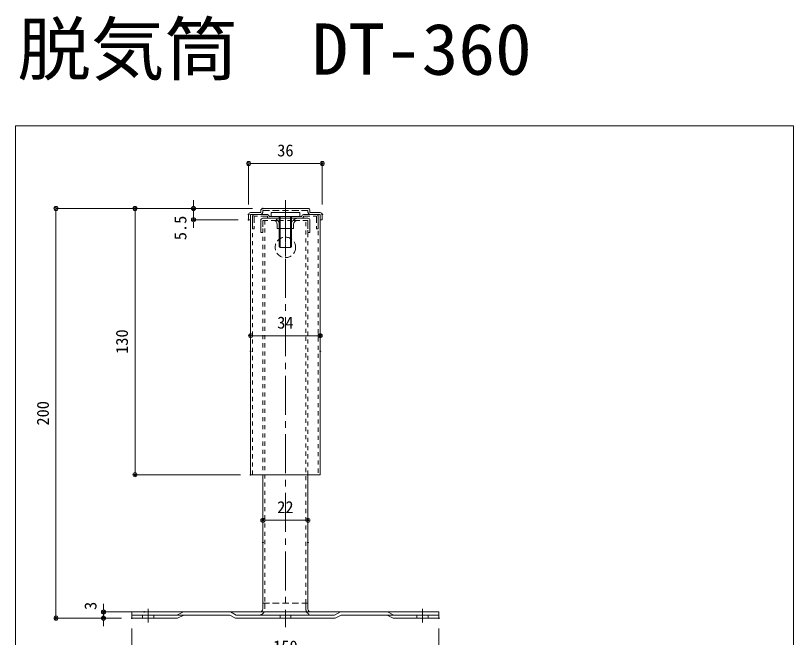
# Model space of a CAD drawing. Units: millimetres on the paper. Extents: x -190 to 190, y -305 to 303.
# Drawn here: x -190 to 190, y -0.5 to 303 of the extents above; entities that cross this region are included whole.
import ezdxf
from ezdxf.enums import TextEntityAlignment as Align

# ---------------------------------------------------------------- set-up
doc = ezdxf.new("R2010")
doc.units = ezdxf.units.MM
doc.header["$PDMODE"] = 32
doc.header["$PDSIZE"] = 0.2
for name, pattern in [('USER1', [8, 2, -2, 2, -2]), ('USER10', [4.7625, 3.175, -1.5875]), ('USER3', [1.25, 0.625, -0.125, 0.125, -0.125, 0.125, -0.125]), ('USER9', [28.575, 19.05, -3.175, 3.175, -3.175])]:
    doc.linetypes.add(name, pattern=pattern)
for name, color, linetype, lineweight in [('0-0_0', 7, 'Continuous', 9), ('0-1_図面枠', 5, 'Continuous', 18), ('0-4_GREEN', 7, 'Continuous', 18), ('0-5_1手摺寸法', 7, 'Continuous', 9), ('0-D_01外形', 2, 'Continuous', 18), ('1-0_09PHANTOM', 5, 'USER3', 18), ('1-1_03_U+FF8E_U+FF9E_U+FF99_U+FF84細線', 5, 'Continuous', 18), ('1-2_02_U+FF8E_U+FF9E_U+FF99_U+FF84外形線', 7, 'USER1', 9), ('1-4_10溶接部', 9, 'Continuous', 18)]:
    doc.layers.add(name, color=color, linetype=linetype, lineweight=lineweight)
doc.layers.add('0-3_Defpoints', color=7, linetype='Continuous')
doc.styles.add('ＭＳ ゴシック', font='')
doc.styles.get('ＭＳ ゴシック').set_extended_font_data('MS Gothic')

# ---------------------------------------------------------------- blocks, each defined once
blk = doc.blocks.new('_Origin2')
at = {"layer": '0-0_0'}
blk.add_line((-0.5, 0), (-1, 0), dxfattribs=at)
for radius in [0.5, 0.25]:
    blk.add_circle((0, 0), radius, dxfattribs=at)
blk = doc.blocks.new('D18')
at = {"layer": '0-3_Defpoints'}
for p in [(563.387, 1911.931), (527.387, 1886.967), (563.387, 1886.967)]:
    blk.add_point(p, dxfattribs=at)
at = {"layer": '0-5_1手摺寸法'}
for p, q in [((527.387, 1891.967), (527.387, 1911.931)), ((529.387, 1911.931), (561.387, 1911.931)), ((563.387, 1891.967), (563.387, 1911.931))]:
    blk.add_line(p, q, dxfattribs=at)
at = {"layer": '0-5_1手摺寸法', "xscale": 2, "yscale": 2, "rotation": 180}
blk.add_blockref('_Origin2', (527.387, 1911.931), dxfattribs=at)
at = {"layer": '0-5_1手摺寸法', "xscale": 2, "yscale": 2}
blk.add_blockref('_Origin2', (563.387, 1911.931), dxfattribs=at)
at = {"layer": '0-5_1手摺寸法', "style": 'ＭＳ ゴシック'}
blk.add_text('36', height=5.865, dxfattribs=at).set_placement((541.387, 1913.631), align=Align.BOTTOM_LEFT)
blk = doc.blocks.new('D19')
at = {"layer": '0-3_Defpoints'}
for p in [(500.488, 1889.967), (534.387, 1889.967), (527.387, 1884.467)]:
    blk.add_point(p, dxfattribs=at)
at = {"layer": '0-5_1手摺寸法'}
for p, q in [((500.488, 1891.967), (500.488, 1893.967)), ((529.387, 1889.967), (500.488, 1889.967)), ((500.488, 1884.467), (500.488, 1889.967)), ((522.387, 1884.467), (500.488, 1884.467)), ((500.488, 1882.467), (500.488, 1880.467))]:
    blk.add_line(p, q, dxfattribs=at)
at = {"layer": '0-5_1手摺寸法', "xscale": 2, "yscale": 2}
for p, rotation in [((500.488, 1889.967), 270), ((500.488, 1884.467), 90)]:
    blk.add_blockref('_Origin2', p, dxfattribs=dict(at, rotation=rotation))
at = {"layer": '0-5_1手摺寸法', "style": 'ＭＳ ゴシック'}
blk.add_text('5.5', height=5.865, rotation=90, dxfattribs=at).set_placement((498.788, 1874.467), align=Align.BOTTOM_LEFT)
blk = doc.blocks.new('D20')
at = {"layer": '0-3_Defpoints'}
for p in [(534.387, 1889.967), (471.917, 1759.972), (528.387, 1759.972)]:
    blk.add_point(p, dxfattribs=at)
at = {"layer": '0-5_1手摺寸法'}
for p, q in [((529.387, 1889.967), (471.917, 1889.967)), ((471.917, 1887.967), (471.917, 1761.972)), ((523.387, 1759.972), (471.917, 1759.972))]:
    blk.add_line(p, q, dxfattribs=at)
at = {"layer": '0-5_1手摺寸法', "xscale": 2, "yscale": 2}
for p, rotation in [((471.917, 1889.967), 90), ((471.917, 1759.972), 270)]:
    blk.add_blockref('_Origin2', p, dxfattribs=dict(at, rotation=rotation))
at = {"layer": '0-5_1手摺寸法', "style": 'ＭＳ ゴシック'}
blk.add_text('130', height=5.865, rotation=90, dxfattribs=at).set_placement((470.217, 1818.969), align=Align.BOTTOM_LEFT)
blk = doc.blocks.new('D21')
at = {"layer": '0-3_Defpoints'}
for p in [(534.387, 1889.967), (433.292, 1689.972), (470.387, 1689.972)]:
    blk.add_point(p, dxfattribs=at)
at = {"layer": '0-5_1手摺寸法'}
for p, q in [((529.387, 1889.967), (433.292, 1889.967)), ((433.292, 1887.967), (433.292, 1691.972)), ((465.387, 1689.972), (433.292, 1689.972))]:
    blk.add_line(p, q, dxfattribs=at)
at = {"layer": '0-5_1手摺寸法', "xscale": 2, "yscale": 2}
for p, rotation in [((433.292, 1889.967), 90), ((433.292, 1689.972), 270)]:
    blk.add_blockref('_Origin2', p, dxfattribs=dict(at, rotation=rotation))
at = {"layer": '0-5_1手摺寸法', "style": 'ＭＳ ゴシック'}
blk.add_text('200', height=5.865, rotation=90, dxfattribs=at).set_placement((431.592, 1783.969), align=Align.BOTTOM_LEFT)
blk = doc.blocks.new('D22')
at = {"layer": '0-3_Defpoints'}
for p in [(456.552, 1692.972), (476.387, 1692.972), (470.387, 1689.972)]:
    blk.add_point(p, dxfattribs=at)
at = {"layer": '0-5_1手摺寸法'}
for p, q in [((456.552, 1694.972), (456.552, 1696.972)), ((471.387, 1692.972), (456.552, 1692.972)), ((456.552, 1689.972), (456.552, 1692.972)), ((465.387, 1689.972), (456.552, 1689.972)), ((456.552, 1687.972), (456.552, 1685.972))]:
    blk.add_line(p, q, dxfattribs=at)
at = {"layer": '0-5_1手摺寸法', "xscale": 2, "yscale": 2}
for p, rotation in [((456.552, 1692.972), 270), ((456.552, 1689.972), 90)]:
    blk.add_blockref('_Origin2', p, dxfattribs=dict(at, rotation=rotation))
at = {"layer": '0-5_1手摺寸法', "style": 'ＭＳ ゴシック'}
blk.add_text('3', height=5.865, rotation=90, dxfattribs=at).set_placement((454.852, 1693.972), align=Align.BOTTOM_LEFT)
blk = doc.blocks.new('D23')
at = {"layer": '0-3_Defpoints'}
for p in [(470.387, 1689.972), (620.387, 1689.972), (620.387, 1669.769)]:
    blk.add_point(p, dxfattribs=at)
at = {"layer": '0-5_1手摺寸法'}
for p, q in [((470.387, 1684.972), (470.387, 1669.769)), ((620.387, 1684.972), (620.387, 1669.769)), ((472.387, 1669.769), (618.387, 1669.769))]:
    blk.add_line(p, q, dxfattribs=at)
at = {"layer": '0-5_1手摺寸法', "xscale": 2, "yscale": 2, "rotation": 180}
blk.add_blockref('_Origin2', (470.387, 1669.769), dxfattribs=at)
at = {"layer": '0-5_1手摺寸法', "xscale": 2, "yscale": 2}
blk.add_blockref('_Origin2', (620.387, 1669.769), dxfattribs=at)
at = {"layer": '0-5_1手摺寸法', "style": 'ＭＳ ゴシック'}
blk.add_text('150', height=5.865, dxfattribs=at).set_placement((539.387, 1671.469), align=Align.BOTTOM_LEFT)
blk = doc.blocks.new('D84')
at = {"layer": '0-3_Defpoints'}
for p in [(562.387, 1827.849), (528.387, 1820.251), (562.387, 1820.251)]:
    blk.add_point(p, dxfattribs=at)
at = {"layer": '0-5_1手摺寸法'}
for p, q in [((528.387, 1825.251), (528.387, 1827.849)), ((530.387, 1827.849), (560.387, 1827.849)), ((562.387, 1825.251), (562.387, 1827.849))]:
    blk.add_line(p, q, dxfattribs=at)
at = {"layer": '0-5_1手摺寸法', "xscale": 2, "yscale": 2, "rotation": 180}
blk.add_blockref('_Origin2', (528.387, 1827.849), dxfattribs=at)
at = {"layer": '0-5_1手摺寸法', "xscale": 2, "yscale": 2}
blk.add_blockref('_Origin2', (562.387, 1827.849), dxfattribs=at)
at = {"layer": '0-5_1手摺寸法', "style": 'ＭＳ ゴシック'}
blk.add_text('34', height=5.865, dxfattribs=at).set_placement((541.387, 1829.549), align=Align.BOTTOM_LEFT)
blk = doc.blocks.new('D85')
at = {"layer": '0-3_Defpoints'}
for p in [(556.387, 1737.759), (534.387, 1726.876), (556.387, 1726.876)]:
    blk.add_point(p, dxfattribs=at)
at = {"layer": '0-5_1手摺寸法'}
for p, q in [((534.387, 1731.876), (534.387, 1737.759)), ((536.387, 1737.759), (554.387, 1737.759)), ((556.387, 1731.876), (556.387, 1737.759))]:
    blk.add_line(p, q, dxfattribs=at)
at = {"layer": '0-5_1手摺寸法', "xscale": 2, "yscale": 2, "rotation": 180}
blk.add_blockref('_Origin2', (534.387, 1737.759), dxfattribs=at)
at = {"layer": '0-5_1手摺寸法', "xscale": 2, "yscale": 2}
blk.add_blockref('_Origin2', (556.387, 1737.759), dxfattribs=at)
at = {"layer": '0-5_1手摺寸法', "style": 'ＭＳ ゴシック'}
blk.add_text('22', height=5.865, dxfattribs=at).set_placement((541.387, 1739.459), align=Align.BOTTOM_LEFT)

msp = doc.modelspace()

# ---------------------------------------------------------------- linework, layer by layer
at = {"layer": '0-1_図面枠'}
msp.add_lwpolyline([(-190.001, -304.747), (189.999, -304.747), (189.999, 249.253), (-190.001, 249.253)], close=True, dxfattribs=at)
at = {"layer": '0-D_01外形', "color": 1, "linetype": 'USER9'}
msp.add_line((-58.181, 212.923), (-58.181, 4.526), dxfattribs=at)
at = {"layer": '0-D_01外形'}
for p, q in [((-76.181, 203.374), (-76.181, 205.874)), ((-75.181, 206.874), (-70.181, 206.874)), ((-66.981, 205.874), (-73.381, 205.874)), ((-70.181, 206.874), (-70.181, 207.874)), ((-69.181, 208.874), (-58.181, 208.874)), ((-47.181, 208.874), (-58.181, 208.874)), ((-49.381, 205.874), (-42.981, 205.874)), ((-46.181, 206.874), (-46.181, 207.874)), ((-41.181, 206.874), (-46.181, 206.874)), ((-40.181, 203.374), (-40.181, 205.874)), ((-76.181, 203.374), (-75.181, 203.374)), ((-74.181, 205.074), (-74.181, 198.874)), ((-70.181, 203.074), (-70.181, 197.074)), ((-58.181, 204.074), (-69.181, 204.074)), ((-66.181, 205.074), (-66.181, 204.874)), ((-58.181, 204.874), (-66.181, 204.874)), ((-58.181, 204.874), (-50.181, 204.874)), ((-58.181, 204.074), (-47.181, 204.074)), ((-50.181, 205.074), (-50.181, 204.874)), ((-46.181, 203.074), (-46.181, 197.074)), ((-42.181, 205.074), (-42.181, 198.874)), ((-40.181, 203.374), (-41.181, 203.374)), ((-73.381, 198.874), (-74.181, 198.874)), ((-62.181, 201.074), (-62.181, 199.074)), ((-58.181, 199.074), (-62.181, 199.074)), ((-58.181, 199.074), (-54.181, 199.074)), ((-54.181, 201.074), (-54.181, 199.074)), ((-42.181, 198.874), (-42.981, 198.874)), ((-69.181, 197.074), (-70.181, 197.074)), ((-46.181, 197.074), (-47.181, 197.074)), ((-69.181, 78.879), (-69.181, 16.179)), ((-47.181, 16.179), (-47.181, 78.879)), ((-69.181, 16.179), (-69.181, 18.179)), ((-133.181, 11.879), (-85.022, 11.879)), ((-85.022, 11.879), (-82.196, 10.379)), ((-34.166, 10.379), (-31.34, 11.879)), ((-31.34, 11.879), (-8.181, 11.879)), ((-133.181, 10.379), (-85.395, 10.379)), ((-85.395, 10.379), (-82.569, 8.879)), ((-82.569, 8.879), (-33.793, 8.879)), ((-82.196, 10.379), (-34.166, 10.379)), ((-33.793, 8.879), (-30.967, 10.379)), ((-30.967, 10.379), (16.819, 10.379))]:
    msp.add_line(p, q, dxfattribs=at)
at = {"layer": '0-D_01外形', "color": 6, "linetype": 'USER10'}
for p, q in [((-75.181, 203.374), (-75.181, 205.874)), ((-75.181, 205.874), (-70.681, 205.874)), ((-69.181, 207.874), (-58.181, 207.874)), ((-47.181, 207.874), (-58.181, 207.874)), ((-73.381, 205.074), (-73.381, 198.874)), ((-66.981, 205.074), (-73.381, 205.074)), ((-69.181, 203.074), (-69.181, 197.074)), ((-61.945, 203.074), (-69.181, 203.074)), ((-66.981, 205.074), (-66.981, 204.874)), ((-58.181, 204.074), (-66.181, 204.074)), ((-58.181, 204.074), (-50.181, 204.074)), ((-54.417, 203.074), (-47.181, 203.074)), ((-49.381, 205.074), (-49.381, 204.874)), ((-49.381, 205.074), (-42.981, 205.074)), ((-47.181, 203.074), (-47.181, 197.074)), ((-42.981, 205.074), (-42.981, 198.874)), ((-61.181, 201.074), (-61.181, 199.074)), ((-55.181, 201.074), (-55.181, 199.074)), ((-68.181, 16.179), (-68.181, 13.379)), ((-48.181, 13.227), (-48.181, 16.179)), ((-111.181, 10.379), (-108.181, 11.879)), ((-5.181, 10.379), (-8.181, 11.879)), ((-127.931, 10.379), (-127.931, 8.879)), ((-122.431, 10.379), (-122.431, 8.879)), ((-60.781, 10.379), (-60.781, 8.879)), ((-55.581, 10.379), (-55.581, 8.879)), ((6.069, 10.379), (6.069, 8.879)), ((11.569, 10.379), (11.569, 8.879))]:
    msp.add_line(p, q, dxfattribs=at)
at = {"layer": '0-D_01外形', "color": 6}
for p, q in [((-69.181, 207.374), (-69.181, 207.874)), ((-47.181, 207.374), (-47.181, 207.874)), ((-69.181, 16.179), (-69.181, 13.379)), ((-47.181, 16.179), (-47.181, 13.379)), ((-85.022, 11.879), (-31.34, 11.879)), ((-70.681, 11.879), (-71.181, 11.879)), ((-47.181, 11.879), (-45.181, 11.879)), ((-45.681, 11.879), (-45.181, 11.879)), ((-133.181, 10.379), (-133.181, 8.879)), ((-110.827, 8.879), (-133.181, 8.879)), ((-110.827, 8.879), (-107.827, 10.379)), ((-5.535, 8.879), (-8.535, 10.379)), ((-5.535, 8.879), (16.819, 8.879)), ((16.819, 10.379), (16.819, 8.879))]:
    msp.add_line(p, q, dxfattribs=at)
at = {"layer": '0-D_01外形', "linetype": 'USER1'}
for p, q in [((-69.181, 203.069), (-69.181, 78.879)), ((-69.181, 203.069), (-47.181, 203.069)), ((-47.181, 78.879), (-47.181, 203.069))]:
    msp.add_line(p, q, dxfattribs=at)
at = {"layer": '0-D_01外形', "color": 6, "linetype": 'USER1'}
for p, q in [((-68.181, 203.069), (-68.181, 16.179)), ((-48.181, 16.179), (-48.181, 203.069))]:
    msp.add_line(p, q, dxfattribs=at)
at = {"layer": '0-D_01外形', "linetype": 'USER10'}
msp.add_line((-69.181, 16.179), (-47.181, 16.179), dxfattribs=at)
at = {"layer": '0-D_01外形', "color": 1}
for p, q in [((-125.181, 13.438), (-125.181, 6.67)), ((8.819, 13.439), (8.819, 6.671))]:
    msp.add_line(p, q, dxfattribs=at)
at = {"layer": '0-D_01外形', "color": 6, "linetype": 'USER10'}
msp.add_lwpolyline([(-41.181, 203.374), (-41.181, 205.874), (-45.681, 205.874)], dxfattribs=at)
at = {"layer": '0-D_01外形'}
for points in [[(-108.181, 11.879), (-133.181, 11.879), (-133.181, 10.379)], [(-8.181, 11.879), (16.819, 11.879), (16.819, 10.379)]]:
    msp.add_lwpolyline(points, dxfattribs=at)
at = {"layer": '0-D_01外形', "color": 3, "linetype": 'USER10'}
msp.add_circle((-58.181, 189.879), 5, dxfattribs=at)
at = {"layer": '0-D_01外形'}
for centre, radius, start, end in [((-75.181, 205.874), 1, 90, 180), ((-73.381, 205.074), 0.8, 90, 180), ((-69.181, 207.874), 1, 90, 180), ((-66.981, 205.074), 0.8, 0, 90), ((-49.381, 205.074), 0.8, 90, 180), ((-47.181, 207.874), 1, 0, 90), ((-42.981, 205.074), 0.8, 0, 90), ((-41.181, 205.874), 1, 0, 90), ((-69.181, 203.074), 1, 90, 180), ((-64.181, 201.074), 2, 0, 90), ((-52.181, 201.074), 2, 90, 180), ((-47.181, 203.074), 1, 0, 90)]:
    msp.add_arc(centre, radius, start, end, dxfattribs=at)
at = {"layer": '0-D_01外形', "color": 6, "linetype": 'USER10'}
for centre, radius, start, end in [((-70.681, 207.374), 1.5, 270, 0), ((-45.681, 207.374), 1.5, 180, 270), ((-66.181, 204.874), 0.8, 180, 270), ((-64.181, 201.074), 3, 0, 90), ((-52.181, 201.074), 3, 90, 180), ((-50.181, 204.874), 0.8, 270, 0), ((-71.181, 13.379), 3, 270, 0), ((-45.181, 13.379), 3, 180, 270)]:
    msp.add_arc(centre, radius, start, end, dxfattribs=at)
at = {"layer": '0-D_01外形', "color": 6}
for centre, start, end in [((-70.681, 13.379), 270, 0), ((-45.681, 13.379), 180, 270)]:
    msp.add_arc(centre, 1.5, start, end, dxfattribs=at)
at = {"layer": '1-0_09PHANTOM'}
msp.add_line((-58.181, 209.737), (-58.181, 185.502), dxfattribs=at)
at = {"layer": '1-1_03_U+FF8E_U+FF9E_U+FF99_U+FF84細線'}
for p, q in [((-65.181, 206.874), (-51.181, 206.874)), ((-65.181, 204.874), (-65.181, 206.874)), ((-51.181, 204.874), (-51.181, 206.874)), ((-65.181, 204.874), (-51.181, 204.874)), ((-61.181, 204.874), (-61.181, 190.374)), ((-60.681, 189.874), (-60.681, 204.874)), ((-55.681, 189.874), (-55.681, 204.874)), ((-55.181, 204.874), (-55.181, 190.374)), ((-60.681, 189.874), (-61.181, 190.374)), ((-55.681, 189.874), (-55.181, 190.374)), ((-60.681, 189.874), (-55.681, 189.874))]:
    msp.add_line(p, q, dxfattribs=at)
at = {"layer": '1-2_02_U+FF8E_U+FF9E_U+FF99_U+FF84外形線', "color": 6, "lineweight": 18}
for p, q in [((-74.181, 78.879), (-74.181, 205.874)), ((-42.181, 205.874), (-42.181, 78.879))]:
    msp.add_line(p, q, dxfattribs=at)
at = {"layer": '1-2_02_U+FF8E_U+FF9E_U+FF99_U+FF84外形線', "linetype": 'Continuous'}
msp.add_line((-41.181, 205.874), (-41.181, 78.879), dxfattribs=at)
msp.add_lwpolyline([(-41.181, 78.879), (-75.181, 78.879), (-75.181, 205.874)], dxfattribs=at)
at = {"layer": '1-4_10溶接部'}
msp.add_line((-51.69, 207.874), (-53.69, 207.874), dxfattribs=at)

# ---------------------------------------------------------------- block references
at = {"layer": '0-5_1手摺寸法'}
for name in ['D18', 'D19', 'D21', 'D20', 'D84', 'D85', 'D22', 'D23']:
    msp.add_blockref(name, (-603.568, -1681.093), dxfattribs=at)

# ---------------------------------------------------------------- texts
at = {"layer": '0-4_GREEN', "style": 'ＭＳ ゴシック', "width": 1.05}
msp.add_text('脱気筒\u3000DT-360', height=25.09, dxfattribs=at).set_placement((-189.106, 266.594), align=Align.BOTTOM_LEFT)

doc.saveas('drawing.dxf')
